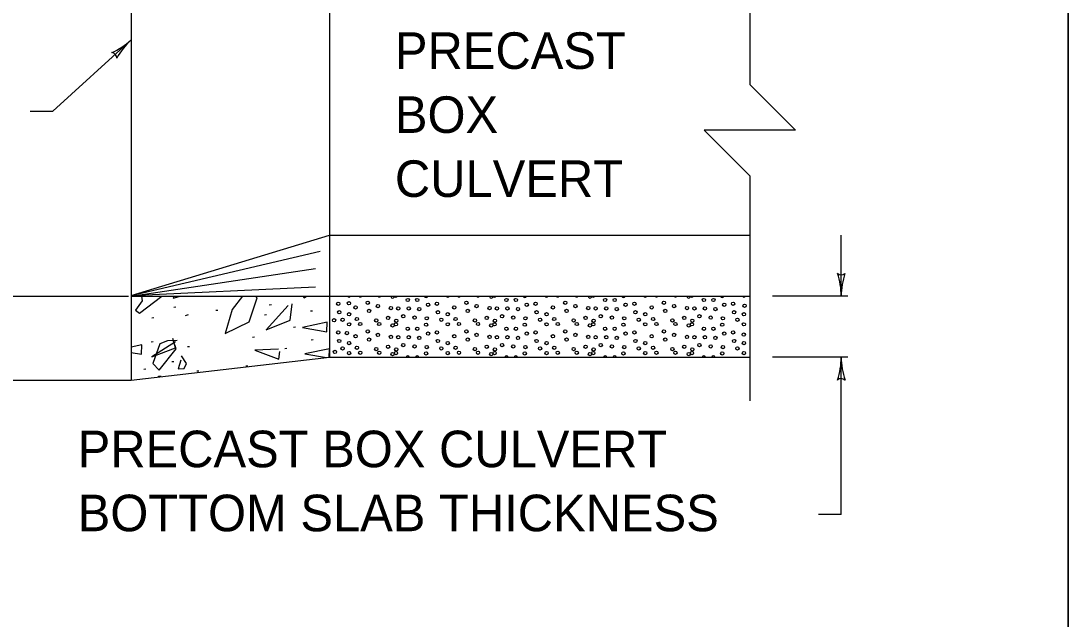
# Model space of a CAD drawing. Extents: x 1007 to 1035.5, y 1000.5 to 1021.5.
# Drawn here: x 1029.77 to 1035.5, y 1009.33 to 1012.6 of the extents above; entities that cross this region are included whole.
import ezdxf

# ---------------------------------------------------------------- set-up
doc = ezdxf.new("R2010")
doc.units = 0
for name, color, linetype in [('Level 1', 7, 'Continuous'), ('Level 10', 7, 'Continuous'), ('Level 11', 7, 'Continuous')]:
    doc.layers.add(name, color=color, linetype=linetype)

msp = doc.modelspace()

# ---------------------------------------------------------------- linework, layer by layer
at = {"layer": 'Level 1'}
for p, q in [((1030.3748, 1013.5091), (1030.3748, 1010.6341)), ((1031.46, 1013.4258), (1031.46, 1010.7591)), ((1029.9468, 1012.1034), (1030.3748, 1012.4935)), ((1029.8218, 1012.1034), (1029.9468, 1012.1034)), ((1030.3748, 1011.0968), (1031.46, 1011.4258)), ((1031.46, 1011.4258), (1033.7593, 1011.4258)), ((1034.2593, 1011.0924), (1034.2593, 1011.4258)), ((1030.3748, 1011.0968), (1031.4092, 1011.3379)), ((1030.3748, 1011.0924), (1031.384, 1011.2438)), ((1030.3748, 1011.0968), (1031.384, 1011.1433)), ((1027.8666, 1011.0924), (1030.3606, 1011.0924)), ((1030.3748, 1011.0924), (1031.46, 1011.0924)), ((1031.46, 1011.0924), (1033.7593, 1011.0924)), ((1034.2953, 1011.0924), (1033.8829, 1011.0924)), ((1030.3748, 1010.6341), (1031.46, 1010.7591)), ((1031.46, 1010.7591), (1033.7593, 1010.7591)), ((1034.2953, 1010.7591), (1033.8829, 1010.7591)), ((1034.2593, 1009.8997), (1034.2593, 1010.7591)), ((1027.8666, 1010.6341), (1030.3748, 1010.6341)), ((1034.2593, 1009.8997), (1034.1343, 1009.8997))]:
    msp.add_line(p, q, dxfattribs=at)
for points in [[(1033.7593, 1013.6474), (1033.7593, 1013.4258), (1033.7593, 1013.0924), (1033.7593, 1012.2503), (1034.0093, 1012.0003), (1033.5093, 1012.0003), (1033.7593, 1011.7503), (1033.7593, 1011.4258), (1033.7593, 1011.0924), (1033.7593, 1010.7591), (1033.7593, 1010.5199)], [(1030.4207, 1010.9998), (1030.543, 1011.0924)], [(1030.4314, 1011.0924), (1030.4345, 1011.0663)], [(1030.6096, 1011.0924), (1030.6047, 1011.0823)], [(1030.6047, 1011.0823), (1030.638, 1011.0905)], [(1030.638, 1011.0905), (1030.6363, 1011.0924)], [(1030.9838, 1011.0924), (1030.9278, 1011.0206)], [(1031.0652, 1011.0844), (1031.0565, 1011.0924)], [(1031.3138, 1011.0924), (1031.3218, 1011.0844)], [(1031.3218, 1011.0844), (1031.3343, 1011.0924)], [(1030.4345, 1011.0663), (1030.3984, 1011.0164)], [(1030.6188, 1011.0319), (1030.6077, 1011.0305)], [(1031.0208, 1010.9526), (1031.0652, 1011.0844)], [(1031.233, 1011.0414), (1031.1137, 1010.9083), (1031.2455, 1010.9609), (1031.2552, 1011.0511)], [(1031.1419, 1011.0455), (1031.1308, 1011.0442)], [(1031.46, 1011.0512), (1031.4575, 1011.0509)], [(1030.3984, 1011.0164), (1030.4207, 1010.9998)], [(1030.4997, 1010.974), (1030.4886, 1010.9727)], [(1030.6869, 1010.9915), (1030.6703, 1010.9845)], [(1030.8492, 1011.0149), (1030.8381, 1011.0135)], [(1030.9278, 1011.0206), (1030.889, 1010.8888)], [(1031.1147, 1010.9911), (1031.1036, 1010.9897)], [(1031.3665, 1011.0115), (1031.3554, 1011.0101)], [(1030.3772, 1010.9604), (1030.3748, 1010.9601)], [(1030.889, 1010.8888), (1031.0208, 1010.9526)], [(1031.2746, 1010.923), (1031.2635, 1010.9216)], [(1031.4466, 1010.9498), (1031.312, 1010.9221), (1031.4452, 1010.8985), (1031.4466, 1010.9513)], [(1030.6176, 1010.8423), (1030.4873, 1010.7618), (1030.6176, 1010.8103), (1030.6023, 1010.8617)], [(1031.05, 1010.8686), (1031.0389, 1010.8672)], [(1030.4334, 1010.8259), (1030.3748, 1010.8139)], [(1030.432, 1010.7747), (1030.4334, 1010.8273)], [(1030.4963, 1010.8433), (1030.4852, 1010.8419)], [(1030.6259, 1010.8506), (1030.5746, 1010.8492), (1030.5316, 1010.8325), (1030.4928, 1010.7243), (1030.5274, 1010.6883), (1030.6218, 1010.8048), (1030.6051, 1010.8519)], [(1030.6937, 1010.8161), (1030.6825, 1010.8148)], [(1031.1817, 1010.8034), (1031.0513, 1010.7978), (1031.1831, 1010.7479), (1031.1886, 1010.7909)], [(1031.227, 1010.8059), (1031.2158, 1010.8045)], [(1031.46, 1010.8055), (1031.3257, 1010.7778)], [(1031.3699, 1010.8536), (1031.3588, 1010.8522)], [(1031.4589, 1010.759), (1031.46, 1010.8003)], [(1030.3748, 1010.7848), (1030.432, 1010.7747)], [(1030.6468, 1010.7423), (1030.6315, 1010.6952), (1030.6648, 1010.6966), (1030.6773, 1010.7243), (1030.6509, 1010.7659)], [(1031.3257, 1010.7778), (1031.4427, 1010.7572)], [(1030.4554, 1010.6936), (1030.4443, 1010.6922)], [(1030.6086, 1010.7344), (1030.5975, 1010.7331)], [(1031.0126, 1010.7106), (1031.0014, 1010.7093)], [(1030.3777, 1010.6744), (1030.3748, 1010.6743)], [(1030.3748, 1010.6633), (1030.3763, 1010.6633)], [(1030.5247, 1010.6536), (1030.5234, 1010.6513)], [(1030.5388, 1010.653), (1030.5247, 1010.6536)], [(1030.7447, 1010.6834), (1030.7336, 1010.682)]]:
    msp.add_lwpolyline(points, dxfattribs=at)
for centre in [(1031.5076, 1011.0514), (1031.566, 1011.0538), (1031.6023, 1011.031), (1031.6692, 1011.057), (1031.7249, 1011.0384), (1031.7955, 1011.0273), (1031.8359, 1011.0254), (1031.8879, 1011.0718), (1031.8935, 1011.0254), (1031.9399, 1011.0718), (1031.9511, 1011.0217), (1031.9993, 1011.0458), (1032.0476, 1011.0514), (1032.1423, 1011.031), (1032.2092, 1011.057), (1032.2649, 1011.0384), (1032.3355, 1011.0273), (1032.3759, 1011.0254), (1032.4279, 1011.0718), (1032.4335, 1011.0254), (1032.4799, 1011.0718), (1032.4911, 1011.0217), (1032.5393, 1011.0458), (1032.5876, 1011.0514), (1032.6823, 1011.031), (1032.7492, 1011.057), (1032.8049, 1011.0384), (1032.8755, 1011.0273), (1032.9159, 1011.0254), (1032.9679, 1011.0718), (1032.9735, 1011.0254), (1033.0199, 1011.0718), (1033.0311, 1011.0217), (1033.0793, 1011.0458), (1033.1276, 1011.0514), (1033.2223, 1011.031), (1033.2892, 1011.057), (1033.3449, 1011.0384), (1033.4155, 1011.0273), (1033.4559, 1011.0254), (1033.5079, 1011.0718), (1033.5135, 1011.0254), (1033.5599, 1011.0718), (1033.5711, 1011.0217), (1033.6193, 1011.0458), (1033.6676, 1011.0514), (1033.7303, 1011.0403), (1031.5131, 1011.0049), (1031.5317, 1010.9641), (1031.5671, 1010.9938), (1031.6097, 1010.9678), (1031.6766, 1011.0124), (1031.7806, 1010.9734), (1031.8637, 1010.9827), (1031.9251, 1010.9753), (1031.9919, 1010.9715), (1032.0531, 1011.0049), (1032.0717, 1010.9641), (1032.1071, 1010.9938), (1032.1497, 1010.9678), (1032.2166, 1011.0124), (1032.3206, 1010.9734), (1032.4037, 1010.9827), (1032.4651, 1010.9753), (1032.5319, 1010.9715), (1032.5931, 1011.0049), (1032.6117, 1010.9641), (1032.6471, 1010.9938), (1032.6897, 1010.9678), (1032.7566, 1011.0124), (1032.8606, 1010.9734), (1032.9437, 1010.9827), (1033.0051, 1010.9753), (1033.0719, 1010.9715), (1033.1331, 1011.0049), (1033.1517, 1010.9641), (1033.1871, 1010.9938), (1033.2297, 1010.9678), (1033.2966, 1011.0124), (1033.4006, 1010.9734), (1033.4837, 1010.9827), (1033.5451, 1010.9753), (1033.6119, 1010.9715), (1033.6731, 1011.0049), (1033.6917, 1010.9641), (1033.7271, 1010.9938), (1031.4852, 1010.9608), (1031.5671, 1010.9387), (1031.6283, 1010.9405), (1031.7156, 1010.9604), (1031.7323, 1010.9405), (1031.8048, 1010.9331), (1031.8229, 1010.9387), (1031.8247, 1010.9585), (1031.8879, 1010.9145), (1031.9399, 1010.9145), (1031.9881, 1010.9368), (1032.1071, 1010.9387), (1032.1683, 1010.9405), (1032.2556, 1010.9604), (1032.2723, 1010.9405), (1032.3448, 1010.9331), (1032.3629, 1010.9387), (1032.3647, 1010.9585), (1032.4279, 1010.9145), (1032.4799, 1010.9145), (1032.5281, 1010.9368), (1032.6471, 1010.9387), (1032.7083, 1010.9405), (1032.7956, 1010.9604), (1032.8123, 1010.9405), (1032.8848, 1010.9331), (1032.9029, 1010.9387), (1032.9047, 1010.9585), (1032.9679, 1010.9145), (1033.0199, 1010.9145), (1033.0681, 1010.9368), (1033.1871, 1010.9387), (1033.2483, 1010.9405), (1033.3356, 1010.9604), (1033.3523, 1010.9405), (1033.4248, 1010.9331), (1033.4429, 1010.9387), (1033.4447, 1010.9585), (1033.5079, 1010.9145), (1033.5599, 1010.9145), (1033.6081, 1010.9368), (1033.7271, 1010.9387), (1031.5076, 1010.8941), (1031.5131, 1010.8476), (1031.5553, 1010.8912), (1031.6023, 1010.8737), (1031.6692, 1010.8997), (1031.6766, 1010.8551), (1031.7249, 1010.8811), (1031.7955, 1010.8699), (1031.8359, 1010.8681), (1031.8935, 1010.8681), (1031.9511, 1010.8643), (1031.9993, 1010.8885), (1032.0476, 1010.8941), (1032.0531, 1010.8476), (1032.1423, 1010.8737), (1032.2092, 1010.8997), (1032.2166, 1010.8551), (1032.2649, 1010.8811), (1032.3355, 1010.8699), (1032.3759, 1010.8681), (1032.4335, 1010.8681), (1032.4911, 1010.8643), (1032.5393, 1010.8885), (1032.5876, 1010.8941), (1032.5931, 1010.8476), (1032.6823, 1010.8737), (1032.7492, 1010.8997), (1032.7566, 1010.8551), (1032.8049, 1010.8811), (1032.8755, 1010.8699), (1032.9159, 1010.8681), (1032.9735, 1010.8681), (1033.0311, 1010.8643), (1033.0793, 1010.8885), (1033.1276, 1010.8941), (1033.1331, 1010.8476), (1033.2223, 1010.8737), (1033.2892, 1010.8997), (1033.2966, 1010.8551), (1033.3449, 1010.8811), (1033.4155, 1010.8699), (1033.4559, 1010.8681), (1033.5135, 1010.8681), (1033.5711, 1010.8643), (1033.6193, 1010.8885), (1033.6676, 1010.8941), (1033.6731, 1010.8476), (1033.7263, 1010.883), (1031.5317, 1010.8068), (1031.5671, 1010.8365), (1031.6097, 1010.8105), (1031.7156, 1010.8031), (1031.7806, 1010.8161), (1031.8247, 1010.8012), (1031.8637, 1010.8253), (1031.9251, 1010.8179), (1031.9919, 1010.8142), (1032.0717, 1010.8068), (1032.1071, 1010.8365), (1032.1497, 1010.8105), (1032.2556, 1010.8031), (1032.3206, 1010.8161), (1032.3647, 1010.8012), (1032.4037, 1010.8253), (1032.4651, 1010.8179), (1032.5319, 1010.8142), (1032.6117, 1010.8068), (1032.6471, 1010.8365), (1032.6897, 1010.8105), (1032.7956, 1010.8031), (1032.8606, 1010.8161), (1032.9047, 1010.8012), (1032.9437, 1010.8253), (1033.0051, 1010.8179), (1033.0719, 1010.8142), (1033.1517, 1010.8068), (1033.1871, 1010.8365), (1033.2297, 1010.8105), (1033.3356, 1010.8031), (1033.4006, 1010.8161), (1033.4447, 1010.8012), (1033.4837, 1010.8253), (1033.5451, 1010.8179), (1033.6119, 1010.8142), (1033.6917, 1010.8068), (1033.7271, 1010.8365), (1031.4892, 1010.7875), (1031.5671, 1010.7813), (1031.6283, 1010.7832), (1031.7323, 1010.7832), (1031.8048, 1010.7758), (1031.8229, 1010.7813), (1031.9881, 1010.7794), (1032.1071, 1010.7813), (1032.1683, 1010.7832), (1032.2723, 1010.7832), (1032.3448, 1010.7758), (1032.3629, 1010.7813), (1032.5281, 1010.7794), (1032.6471, 1010.7813), (1032.7083, 1010.7832), (1032.8123, 1010.7832), (1032.8848, 1010.7758), (1032.9029, 1010.7813), (1033.0681, 1010.7794), (1033.1871, 1010.7813), (1033.2483, 1010.7832), (1033.3523, 1010.7832), (1033.4248, 1010.7758), (1033.4429, 1010.7813), (1033.6081, 1010.7794), (1033.7271, 1010.7813)]:
    msp.add_circle(centre, 0.00903, dxfattribs=at)
for centre, radius, start, end in [((1030.1115, 1012.7825), 0.3909, 293.688, 312.3347), ((1030.6381, 1012.2045), 0.3909, 132.3408, 151.0096), ((1030.6381, 1012.2045), 0.3909, 132.3286, 132.3408), ((1030.2649, 1012.3934), 0.0313, 1.1154, 83.2321), ((1034.2593, 1011.2411), 0.0313, 228.7746, 310.8913), ((1033.8683, 1011.0924), 0.3909, 0, 18.6688), ((1034.6502, 1011.0924), 0.3909, 161.3472, 179.9939), ((1031.567, 1011.096), 0.00903, 203.5911, 336.846), ((1031.6283, 1011.0978), 0.00903, 217.1962, 323.3493), ((1031.7323, 1011.0978), 0.00903, 217.1962, 323.3493), ((1031.8048, 1011.0904), 0.00903, 167.2387, 12.8712), ((1031.8228, 1011.096), 0.00903, 203.5911, 336.846), ((1031.9881, 1011.0941), 0.00903, 190.7986, 349.5264), ((1032.107, 1011.096), 0.00903, 203.5911, 336.846), ((1032.1683, 1011.0978), 0.00903, 217.1962, 323.3493), ((1032.2723, 1011.0978), 0.00903, 217.1962, 323.3493), ((1032.3448, 1011.0904), 0.00903, 167.2387, 12.8712), ((1032.3628, 1011.096), 0.00903, 203.5911, 336.846), ((1032.5281, 1011.0941), 0.00903, 190.7986, 349.5264), ((1032.647, 1011.096), 0.00903, 203.5911, 336.846), ((1032.7083, 1011.0978), 0.00903, 217.1962, 323.3493), ((1032.8123, 1011.0978), 0.00903, 217.1962, 323.3493), ((1032.8848, 1011.0904), 0.00903, 167.2387, 12.8712), ((1032.9028, 1011.096), 0.00903, 203.5911, 336.846), ((1033.0681, 1011.0941), 0.00903, 190.7986, 349.5264), ((1033.187, 1011.096), 0.00903, 203.5911, 336.846), ((1033.2483, 1011.0978), 0.00903, 217.1962, 323.3493), ((1033.3523, 1011.0978), 0.00903, 217.1962, 323.3493), ((1033.4248, 1011.0904), 0.00903, 167.2387, 12.8712), ((1033.4428, 1011.096), 0.00903, 203.5911, 336.846), ((1033.6081, 1011.0941), 0.00903, 190.7986, 349.5264), ((1033.727, 1011.096), 0.00903, 203.5911, 336.846), ((1033.8683, 1011.0924), 0.3909, 359.9878, 0), ((1031.8878, 1010.7572), 0.00903, 12.356, 167.8714), ((1031.9398, 1010.7572), 0.00903, 12.356, 167.8714), ((1032.4278, 1010.7572), 0.00903, 12.356, 167.8714), ((1032.4798, 1010.7572), 0.00903, 12.356, 167.8714), ((1032.9678, 1010.7572), 0.00903, 12.356, 167.8714), ((1033.0198, 1010.7572), 0.00903, 12.356, 167.8714), ((1033.5078, 1010.7572), 0.00903, 12.356, 167.8714), ((1033.5598, 1010.7572), 0.00903, 12.356, 167.8714), ((1033.8683, 1010.7591), 0.3909, 341.3472, 359.9939), ((1034.6502, 1010.7591), 0.3909, 179.9878, 180), ((1034.6502, 1010.7591), 0.3909, 180, 198.6688), ((1034.2592, 1010.6104), 0.0313, 48.7746, 130.8913)]:
    msp.add_arc(centre, radius, start, end, dxfattribs=at)
at = {"layer": 'Level 10'}
msp.add_line((1035.5, 1021.5), (1035.5, 1000.5), dxfattribs=at)
at = {"layer": 'Level 11'}
msp.add_lwpolyline([(1007, 1000.5), (1035.5, 1000.5), (1035.5, 1021.5), (1007, 1021.5)], close=True, dxfattribs=at)

# ---------------------------------------------------------------- texts
at = {"layer": 'Level 1'}
for s, p in [('PRECAST', (1031.8177, 1012.3352)), ('BOX', (1031.8177, 1011.9852)), ('CULVERT', (1031.8177, 1011.6352)), ('PRECAST BOX CULVERT', (1030.0824, 1010.1573)), ('BOTTOM SLAB THICKNESS', (1030.0824, 1009.8073))]:
    msp.add_text(s, height=0.2, dxfattribs=at).set_placement(p)

doc.saveas('drawing.dxf')
